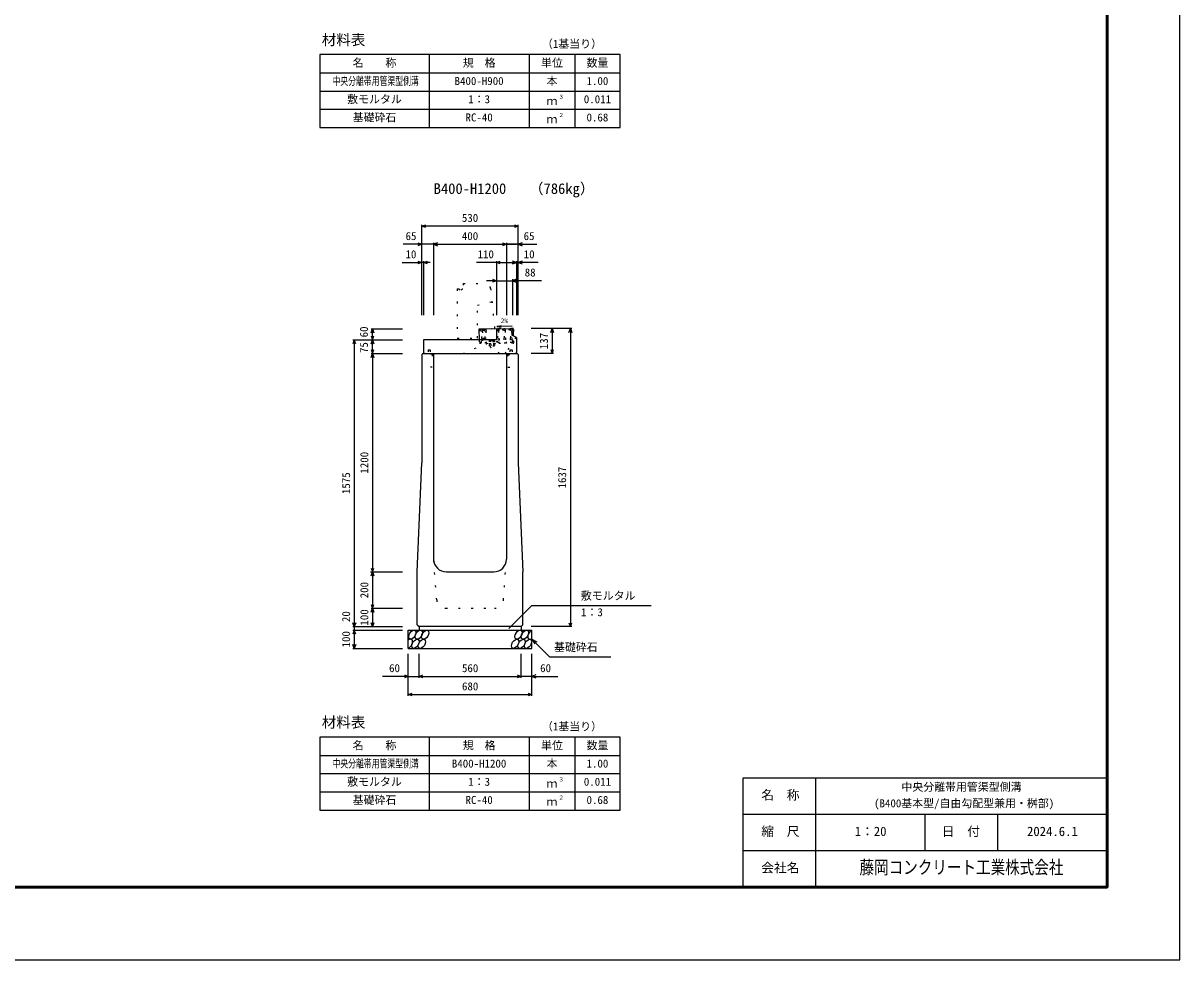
# Model space of a CAD drawing. Units: millimetres, scale not verified. Extents: x -12600 to 12600, y -5940 to 5940.
# Drawn here: x 6244 to 12600, y -5940 to -793 of the extents above; entities that cross this region are included whole.
import ezdxf
from ezdxf.enums import TextEntityAlignment as Align

# ---------------------------------------------------------------- set-up
doc = ezdxf.new("R2010")
doc.units = ezdxf.units.MM
doc.header["$LTSCALE"] = 40
doc.linetypes.add('DOTTED', pattern=[1.75, 0.25, -1.5])
for name, color, linetype, lineweight in [('0-0_DIM', 7, 'Continuous', 25), ('0-1_Defpoints', 5, 'Continuous', 25), ('0-2_HATCH', 6, 'DOTTED', 25), ('0-3_HYO', 3, 'Continuous', 25), ('0-4_HYO2', 4, 'Continuous', 25), ('0-5_OUTLINE', 3, 'Continuous', 25), ('0-6_OUTLINE2', 4, 'DOTTED', 25), ('0-7_TXT', 7, 'Continuous', 25), ('0-8_WAKU', 3, 'Continuous', 25), ('0-9_WAKU-LINE', 7, 'Continuous', 25)]:
    doc.layers.add(name, color=color, linetype=linetype, lineweight=lineweight)
doc.layers.add('0-A_WAKU-TXT', color=7, linetype='Continuous')
doc.styles.add('ＭＳ ゴシック', font='')
doc.styles.get('ＭＳ ゴシック').set_extended_font_data('MS Gothic')

msp = doc.modelspace()

# ---------------------------------------------------------------- linework, layer by layer
at = {"layer": '0-0_DIM'}
for p, q in [((8435, -2398.54), (8435, -1901.04)), ((8965, -2398.54), (8965, -1901.04)), ((8965, -1908.54), (8435, -1908.54)), ((8435, -2008.54), (8333.02, -2008.54)), ((8500, -2008.54), (8435, -2008.54)), ((8500, -2001.04), (8500, -2398.54)), ((8500, -2008.54), (8900, -2008.54)), ((8900, -2001.04), (8900, -2398.54)), ((8900, -2008.54), (8955, -2008.54)), ((8965, -2008.54), (8900, -2008.54)), ((8965, -2008.54), (9066.98, -2008.54)), ((8326.62, -2108.54), (8435, -2108.54)), ((8445, -2108.54), (8435, -2108.54)), ((8445, -2101.04), (8445, -2398.54)), ((8481.3, -2108.54), (8445, -2108.54)), ((8845, -2108.54), (8735, -2108.54)), ((8845, -2101.04), (8845, -2398.54)), ((8845, -2108.54), (8955, -2108.54)), ((8955, -2101.04), (8955, -2398.54)), ((8955, -2108.54), (8965, -2108.54)), ((9073.38, -2108.54), (8965, -2108.54)), ((8845, -2208.54), (8790, -2208.54)), ((8845, -2208.54), (8933, -2208.54)), ((8933, -2201.04), (8933, -2398.54)), ((9091.78, -2208.54), (8933, -2208.54)), ((8156.5, -2473.54), (8329, -2473.54)), ((8164, -2533.54), (8164, -2473.54)), ((9258.5, -2471.54), (9036, -2471.54)), ((9151, -2471.54), (9151, -2608.54)), ((9251, -2471.54), (9251, -4108.54)), ((8056.5, -2533.54), (8329, -2533.54)), ((8064, -2533.54), (8064, -4108.54)), ((8164, -2608.54), (8164, -2533.54)), ((8156.5, -2608.54), (8329, -2608.54)), ((9158.5, -2608.54), (9036, -2608.54)), ((8153.25, -3808.54), (8325.75, -3808.54)), ((8156.5, -3808.54), (8329, -3808.54)), ((8913.77, -4119.35), (9040, -3993.11)), ((9040, -3993.11), (9694.81, -3993.11)), ((8156.5, -4008.54), (8329, -4008.54)), ((8164, -4008.54), (8164, -4108.54)), ((8056.5, -4108.54), (8329, -4108.54)), ((8056.5, -4128.54), (8329, -4128.54)), ((8064, -4108.54), (8064, -4128.54)), ((8064, -4128.54), (8064, -4228.54)), ((9258.5, -4108.54), (9036, -4108.54)), ((9040, -4178.54), (9135.76, -4274.29)), ((9040, -4178.54), (9065.98, -4193.54)), ((9040, -4178.54), (9055, -4204.52)), ((8056.5, -4228.54), (8329, -4228.54)), ((8360, -4489.9), (8360, -4258.54)), ((8420, -4389.9), (8420, -4258.54)), ((8980, -4389.9), (8980, -4258.54)), ((9040, -4489.9), (9040, -4258.54)), ((9135.76, -4274.29), (9473.31, -4274.29)), ((8360, -4382.4), (8218.21, -4382.4)), ((8360, -4382.4), (8420, -4382.4)), ((8420, -4382.4), (8980, -4382.4)), ((9040, -4382.4), (8980, -4382.4)), ((9040, -4382.4), (9181.79, -4382.4)), ((8360, -4482.4), (9040, -4482.4))]:
    msp.add_line(p, q, dxfattribs=at)
for points in [[(8456.14, -1916.23), (8435, -1908.54), (8456.14, -1900.84)], [(8943.86, -1900.84), (8965, -1908.54), (8943.86, -1916.23)], [(8413.86, -2000.84), (8435, -2008.54), (8413.86, -2016.23)], [(8521.14, -2000.84), (8500, -2008.54), (8521.14, -2016.23)], [(8878.86, -2000.84), (8900, -2008.54), (8878.86, -2016.23)], [(8986.14, -2000.84), (8965, -2008.54), (8986.14, -2016.23)], [(8413.86, -2100.84), (8435, -2108.54), (8413.86, -2116.23)], [(8466.14, -2116.23), (8445, -2108.54), (8466.14, -2100.84)], [(8866.14, -2116.23), (8845, -2108.54), (8866.14, -2100.84)], [(8933.86, -2116.23), (8955, -2108.54), (8933.86, -2100.84)], [(8986.14, -2100.84), (8965, -2108.54), (8986.14, -2116.23)], [(8823.86, -2200.84), (8845, -2208.54), (8823.86, -2216.23)], [(8954.14, -2200.84), (8933, -2208.54), (8954.14, -2216.23)], [(8156.3, -2494.68), (8164, -2473.54), (8171.7, -2494.68)], [(9143.3, -2492.68), (9151, -2471.54), (9158.7, -2492.68)], [(9243.3, -2492.68), (9251, -2471.54), (9258.7, -2492.68)], [(8071.7, -2554.68), (8064, -2533.54), (8056.3, -2554.68)], [(8156.3, -2512.39), (8164, -2533.54), (8171.7, -2512.39)], [(8156.3, -2554.68), (8164, -2533.54), (8171.7, -2554.68)], [(8156.3, -2587.39), (8164, -2608.54), (8171.7, -2587.39)], [(9143.3, -2587.39), (9151, -2608.54), (9158.7, -2587.39)], [(8156.3, -2629.68), (8164, -2608.54), (8171.7, -2629.68)], [(8164, -2608.54), (8164, -3808.54), (8164, -4008.54)], [(8156.3, -3787.39), (8164, -3808.54), (8171.7, -3787.39)], [(8156.3, -3829.68), (8164, -3808.54), (8171.7, -3829.68)], [(8156.3, -3987.39), (8164, -4008.54), (8171.7, -3987.39)], [(8156.3, -4029.68), (8164, -4008.54), (8171.7, -4029.68)], [(8071.7, -4087.39), (8064, -4108.54), (8056.3, -4087.39)], [(8071.7, -4149.68), (8064, -4128.54), (8056.3, -4149.68)], [(8171.7, -4087.39), (8164, -4108.54), (8156.3, -4087.39)], [(9243.3, -4087.39), (9251, -4108.54), (9258.7, -4087.39)], [(8071.7, -4207.39), (8064, -4228.54), (8056.3, -4207.39)], [(8338.86, -4374.71), (8360, -4382.4), (8338.86, -4390.1)], [(8441.14, -4390.1), (8420, -4382.4), (8441.14, -4374.71)], [(8958.86, -4374.71), (8980, -4382.4), (8958.86, -4390.1)], [(9061.14, -4374.71), (9040, -4382.4), (9061.14, -4390.1)], [(8381.14, -4490.1), (8360, -4482.4), (8381.14, -4474.71)], [(9018.86, -4474.71), (9040, -4482.4), (9018.86, -4490.1)]]:
    msp.add_lwpolyline(points, dxfattribs=at)
at = {"layer": '0-1_Defpoints'}
msp.add_lwpolyline([(-4200, -5940), (12600, -5940), (12600, 5940), (-4200, 5940)], close=True, dxfattribs=at)
at = {"layer": '0-2_HATCH'}
for p, q in [((8759.24, -2555.18), (8757.72, -2475.2)), ((8928.69, -2472.44), (8761.72, -2475.62)), ((8780.39, -2475.27), (8768.77, -2477.96)), ((8787.39, -2475.13), (8788.81, -2550.12)), ((8938.68, -2471.75), (8845, -2473.54)), ((8851.04, -2473.92), (8852.47, -2548.91)), ((8886.37, -2473.25), (8858.15, -2479.79)), ((8921.69, -2472.58), (8893.48, -2479.11)), ((8921.81, -2478.57), (8893.48, -2479.11)), ((8935.54, -2542.83), (8934.18, -2471.84)), ((8939, -2488.44), (8938.68, -2471.75)), ((8763.15, -2550.61), (8762.68, -2525.61)), ((8762.87, -2535.61), (8788.53, -2535.12)), ((8780.5, -2481.27), (8768.84, -2481.49)), ((8810, -2535.86), (8807.54, -2537.78)), ((8807.7, -2545.28), (8807.54, -2537.78)), ((8807.94, -2537.43), (8810, -2535.86)), ((8831.25, -2535.42), (8810, -2535.86)), ((8813.94, -2545.15), (8813.79, -2537.65)), ((8827.69, -2544.87), (8827.54, -2537.37)), ((8833.37, -2536.91), (8831.25, -2535.42)), ((8833.94, -2544.74), (8833.79, -2537.24)), ((8852.18, -2533.91), (8929.84, -2532.43)), ((8886.48, -2479.25), (8858.15, -2479.79)), ((8929.65, -2522.43), (8930.12, -2547.43)), ((8940.15, -2548.74), (8939.47, -2513.37)), ((8931.12, -2547.41), (8759.15, -2550.69)), ((8937.21, -2551.8), (8759.24, -2555.18)), ((8852.38, -2544.41), (8788.73, -2545.62)), ((8804.46, -2554.32), (8837.46, -2553.69)), ((8807.37, -2568.27), (8807.14, -2555.77)), ((8835.08, -2567.74), (8807.37, -2568.27)), ((8833.94, -2544.74), (8807.7, -2545.28)), ((8814.06, -2555.64), (8814.3, -2568.14)), ((8827.92, -2555.38), (8828.15, -2567.87)), ((8834.84, -2555.24), (8835.08, -2567.74)), ((8837.46, -2553.69), (8837.49, -2555.19)), ((8889.13, -2548.21), (8889.21, -2552.71))]:
    msp.add_line(p, q, dxfattribs=at)
at = {"layer": '0-2_HATCH', "linetype": 'Continuous'}
msp.add_line((8939.47, -2513.37), (8939, -2488.44), dxfattribs=at)
msp.add_lwpolyline([(8845, -2473.54), (8748.72, -2475.37), (8749.82, -2533.54)], dxfattribs=at)
at = {"layer": '0-2_HATCH'}
for points in [[(8762.68, -2525.61), (8764.18, -2525.59), (8763.41, -2485.59), (8761.91, -2485.62), (8761.72, -2475.62)], [(8767.22, -2475.52), (8766.71, -2474.83), (8763.71, -2474.88), (8763.22, -2475.59)], [(8768.72, -2475.49), (8768.91, -2485.49), (8767.41, -2485.52), (8768.18, -2525.51), (8769.67, -2525.48), (8769.87, -2535.48)], [(8781.53, -2535.26), (8781.34, -2525.26), (8782.84, -2525.23), (8782.08, -2485.24), (8780.58, -2485.27), (8780.39, -2475.27)], [(8785.89, -2475.16), (8785.37, -2474.47), (8782.37, -2474.53), (8781.89, -2475.24)], [(8821.21, -2474.49), (8820.7, -2473.8), (8817.7, -2473.86), (8817.21, -2474.57)], [(8856.54, -2473.82), (8856.03, -2473.13), (8853.03, -2473.18), (8852.54, -2473.89)], [(8858.04, -2473.79), (8858.23, -2483.79), (8856.73, -2483.82), (8857.49, -2523.81), (8858.99, -2523.78), (8859.18, -2533.78)], [(8887.51, -2533.24), (8887.32, -2523.24), (8888.82, -2523.21), (8888.06, -2483.22), (8886.56, -2483.25), (8886.37, -2473.25)], [(8891.87, -2473.14), (8891.35, -2472.45), (8888.35, -2472.51), (8887.87, -2473.22)], [(8893.37, -2473.12), (8893.56, -2483.11), (8892.06, -2483.14), (8892.82, -2523.14), (8894.32, -2523.11), (8894.51, -2533.1)], [(8922.84, -2532.57), (8922.65, -2522.57), (8924.15, -2522.54), (8923.39, -2482.55), (8921.89, -2482.57), (8921.69, -2472.58)], [(8927.19, -2472.47), (8926.68, -2471.78), (8923.68, -2471.84), (8923.19, -2472.55)], [(8928.69, -2472.44), (8928.88, -2482.44), (8927.38, -2482.47), (8928.15, -2522.46), (8929.65, -2522.43)], [(8749.82, -2533.54), (8750.14, -2550.36), (8759.14, -2550.19)], [(8787.58, -2485.13), (8786.08, -2485.16), (8786.84, -2525.15), (8788.34, -2525.13)], [(8851.99, -2523.91), (8853.49, -2523.88), (8852.73, -2483.89), (8851.23, -2483.92)], [(8837.49, -2555.19), (8804.49, -2555.82), (8804.46, -2554.32)]]:
    msp.add_lwpolyline(points, dxfattribs=at)
for centre, radius, start, end in [((8810.73, -2541), 4.53, 47.57461, 134.78335), ((8821.04, -2555.79), 19.53, 70.56972, 111.78823), ((8830.73, -2540.59), 4.53, 47.57461, 134.78335), ((8821.23, -2568.01), 11, 181.09113, 1.09113), ((8931.04, -2542.91), 4.5, 271.09113, 1.09113), ((8937.15, -2548.8), 3, 271.09113, 1.09113)]:
    msp.add_arc(centre, radius, start, end, dxfattribs=at)
at = {"layer": '0-2_HATCH', "linetype": 'Continuous'}
for centre in [(8382.89, -4153.54), (8418.37, -4153.54), (8453.84, -4153.54), (8966.05, -4153.54), (9001.52, -4153.54), (8399.77, -4203.54), (8435.25, -4203.54), (8947.45, -4203.54), (8982.93, -4203.54), (9018.41, -4203.54)]:
    msp.add_ellipse(centre, major_axis=(14.54, 23.54), ratio=0.5792, dxfattribs=at)
for centre, start_param, end_param in [((9037, -4153.54), 0.6666252, 4.1103269), ((8364.3, -4203.54), 3.7419964, 7.318141)]:
    msp.add_ellipse(centre, major_axis=(14.54, 23.54), ratio=0.5792, start_param=start_param, end_param=end_param, dxfattribs=at)
at = {"layer": '0-3_HYO'}
for p, q in [((8475, -966.64), (8475, -1366.64)), ((9025, -966.64), (9025, -1366.64)), ((9275, -966.64), (9275, -1366.64)), ((7875, -1066.64), (9525, -1066.64)), ((8475, -4716.64), (8475, -5116.64)), ((9025, -4716.64), (9025, -5116.64)), ((9275, -4716.64), (9275, -5116.64)), ((7875, -4816.64), (9525, -4816.64))]:
    msp.add_line(p, q, dxfattribs=at)
for points in [[(7875, -1366.64), (9525, -1366.64), (9525, -966.64), (7875, -966.64)], [(7875, -5116.64), (9525, -5116.64), (9525, -4716.64), (7875, -4716.64)]]:
    msp.add_lwpolyline(points, close=True, dxfattribs=at)
at = {"layer": '0-4_HYO2'}
for p, q in [((7875, -1166.64), (9525, -1166.64)), ((7875, -1266.64), (9525, -1266.64)), ((7875, -4916.64), (9525, -4916.64)), ((7875, -5016.64), (9525, -5016.64))]:
    msp.add_line(p, q, dxfattribs=at)
at = {"layer": '0-5_OUTLINE', "linetype": 'DOTTED'}
for p, q in [((8663, -2223.54), (8660, -2253.54)), ((8663, -2223.54), (8782.85, -2223.54)), ((8630, -2253.54), (8630, -2523.54)), ((8658, -2253.54), (8648, -2263.54)), ((8658, -2253.54), (8660, -2253.54)), ((8812.7, -2250.55), (8840, -2523.54)), ((8630, -2523.54), (8840, -2523.54))]:
    msp.add_line(p, q, dxfattribs=at)
at = {"layer": '0-5_OUTLINE'}
for p, q in [((8845, -2473.54), (8933.14, -2471.86)), ((8845, -2473.54), (8845, -2533.54)), ((8933.14, -2471.86), (8939, -2477.6)), ((8939, -2477.6), (8939, -2488.44)), ((8845, -2533.54), (8445, -2533.54)), ((8445, -2533.54), (8445, -2603.54)), ((8930, -2498.44), (8939, -2488.44)), ((8930, -2498.44), (8930, -2508.44)), ((8955, -2521.44), (8930, -2508.44)), ((8955, -2521.44), (8955, -2603.54)), ((8445, -2603.54), (8450, -2608.54)), ((8950, -2608.54), (8955, -2603.54)), ((8435, -2614.54), (8441, -2608.54)), ((8435, -2614.54), (8435, -3208.54)), ((8441, -2608.54), (8959, -2608.54)), ((8500, -2608.54), (8500, -3738.54)), ((8900, -2608.54), (8900, -3738.54)), ((8959, -2608.54), (8965, -2614.54)), ((8965, -2614.54), (8965, -3208.54)), ((8410, -3808.54), (8435, -3208.54)), ((8965, -3208.54), (8990, -3808.54)), ((8410, -4098.54), (8410, -3808.54)), ((8570, -3808.54), (8830, -3808.54)), ((8990, -4098.54), (8990, -3808.54)), ((8360, -4128.54), (9040, -4128.54)), ((8360, -4228.54), (8360, -4128.54)), ((8410, -4098.54), (8420, -4108.54)), ((8980, -4108.54), (8420, -4108.54)), ((8420, -4108.54), (8420, -4128.54)), ((8980, -4108.54), (8990, -4098.54)), ((8980, -4108.54), (8980, -4128.54)), ((9040, -4228.54), (9040, -4128.54)), ((8360, -4228.54), (9040, -4228.54))]:
    msp.add_line(p, q, dxfattribs=at)
at = {"layer": '0-5_OUTLINE', "linetype": 'DOTTED'}
msp.add_lwpolyline([(8630, -2253.54), (8638, -2253.54), (8648, -2263.54)], dxfattribs=at)
msp.add_arc((8782.85, -2253.54), 30, 5.71059, 90, dxfattribs=at)
at = {"layer": '0-5_OUTLINE'}
for centre, start, end in [((8570, -3738.54), 180, 270), ((8830, -3738.54), 270, 0)]:
    msp.add_arc(centre, 70, start, end, dxfattribs=at)
at = {"layer": '0-6_OUTLINE2'}
for p, q in [((8853.79, -2608.38), (8930, -2508.44)), ((8951.33, -2519.53), (8894.19, -2608.38)), ((8469, -2588.54), (8481, -2588.54)), ((8469, -2588.54), (8469, -2613.54)), ((8481, -2588.54), (8481, -2613.54)), ((8659.88, -2608.54), (8791.23, -2554.58)), ((8892.8, -2608.54), (8940.12, -2547.24)), ((8919, -2588.54), (8931, -2588.54)), ((8919, -2588.54), (8919, -2613.54)), ((8931, -2588.54), (8931, -2613.54)), ((8492, -2613.04), (8436.5, -2613.04)), ((8492, -2613.04), (8492, -2683.04)), ((8908, -2613.54), (8964, -2613.54)), ((8908, -2613.54), (8908, -2683.54)), ((8492, -2683.04), (8435, -2683.04)), ((8908, -2683.54), (8965, -2683.54)), ((8516.57, -3962.23), (8500, -3738.54)), ((8883.43, -3962.23), (8900, -3738.54)), ((8566.43, -4008.54), (8833.57, -4008.54))]:
    msp.add_line(p, q, dxfattribs=at)
msp.add_lwpolyline([(8740, -2523.54), (8740, -2343.75), (8819.61, -2323.62)], dxfattribs=at)
for centre, start, end in [((8566.43, -3958.54), 184.23639, 270), ((8833.57, -3958.54), 270, 355.76361)]:
    msp.add_arc(centre, 50, start, end, dxfattribs=at)
at = {"layer": '0-7_TXT'}
msp.add_line((8846.72, -2459.6), (8870.44, -2463.28), dxfattribs=at)
msp.add_lwpolyline([(8931.28, -2457.86), (8846.72, -2459.6), (8870.27, -2454.95)], dxfattribs=at)
at = {"layer": '0-8_WAKU'}
for p, q in [((10200, -4940), (12200, -4940)), ((10200, -5540), (10200, -4940))]:
    msp.add_line(p, q, dxfattribs=at)
at = {"layer": '0-8_WAKU', "lineweight": 50}
msp.add_lwpolyline([(-3800, -5540), (12200, -5540), (12200, 5540), (-3800, 5540)], close=True, dxfattribs=at)
at = {"layer": '0-9_WAKU-LINE'}
for p, q in [((10600, -5540), (10600, -4940)), ((10200, -5140), (12200, -5140)), ((11200, -5340), (11200, -5140)), ((11600, -5340), (11600, -5140)), ((10200, -5340), (12200, -5340))]:
    msp.add_line(p, q, dxfattribs=at)

# ---------------------------------------------------------------- texts
at = {"layer": '0-0_DIM', "style": 'ＭＳ ゴシック'}
for s, p in [('530', (8655, -1898.54)), ('65', (8345.68, -1998.54)), ('400', (8655, -1998.54)), ('65', (8994.32, -1998.54)), ('10', (8345.16, -2098.54)), ('110', (8741.29, -2098.54)), ('10', (8994.84, -2098.54)), ('88', (9000.19, -2198.54)), ('敷モルタル', (9308.94, -3974.38)), ('1：3', (9309.94, -4065.07)), ('基礎砕石', (9161.32, -4257.12)), ('60', (8255, -4372.4)), ('560', (8655.53, -4372.4)), ('60', (9085, -4372.4)), ('680', (8655.53, -4472.4))]:
    msp.add_text(s, height=43.99, dxfattribs=at).set_placement(p, align=Align.BOTTOM_LEFT)
for s, p in [('60', (8152.16, -2519.92)), ('137', (9141, -2585.04)), ('75', (8152.16, -2605.68)), ('1200', (8154, -3268.54)), ('1637', (9241, -3350.04)), ('1575', (8054, -3381.04)), ('200', (8154, -3953.54)), ('20', (8054, -4084.22)), ('100', (8154, -4103.54)), ('100', (8054, -4223.54))]:
    msp.add_text(s, height=43.99, rotation=90, dxfattribs=at).set_placement(p, align=Align.BOTTOM_LEFT)
at = {"layer": '0-7_TXT', "style": 'ＭＳ ゴシック'}
for s, height, p in [('材料表', 58.65, (7885, -931.64)), ('（1基当り）', 43.99, (9095, -942.64)), ('名\u3000\u3000称', 43.99, (8055, -1046.64)), ('規\u3000格', 43.99, (8660, -1046.64)), ('単位', 43.99, (9090, -1046.64)), ('数量', 43.99, (9340, -1046.64)), ('B400-H900', 43.99, (8615, -1146.64)), ('本', 43.99, (9120, -1146.64)), ('1.00', 43.99, (9340, -1146.64)), ('敷モルタル', 43.99, (8025, -1246.64)), ('1：3', 43.99, (8690, -1246.64)), ('３', 21.99, (9185.54, -1216.27)), ('0.011', 43.99, (9325, -1246.64)), ('ｍ', 43.99, (9120, -1256.64)), ('基礎砕石', 43.99, (8055, -1346.64)), ('RC-40', 43.99, (8675, -1346.64)), ('ｍ', 43.99, (9120, -1356.64)), ('２', 21.99, (9185.54, -1316.27)), ('0.68', 43.99, (9340, -1346.64)), ('B400-H1200', 58.65, (8500, -1749.56)), ('（786kg）', 58.65, (9023.7, -1749.56)), ('2%', 26.39, (8868.18, -2449.79)), ('材料表', 58.65, (7885, -4681.64)), ('（1基当り）', 43.99, (9095, -4692.64)), ('名\u3000\u3000称', 43.99, (8055, -4796.64)), ('規\u3000格', 43.99, (8660, -4796.64)), ('単位', 43.99, (9090, -4796.64)), ('数量', 43.99, (9340, -4796.64)), ('B400-H1200', 43.99, (8600, -4896.64)), ('本', 43.99, (9120, -4896.64)), ('1.00', 43.99, (9340, -4896.64)), ('敷モルタル', 43.99, (8025, -4996.64)), ('1：3', 43.99, (8690, -4996.64)), ('３', 21.99, (9185.54, -4966.27)), ('0.011', 43.99, (9325, -4996.64)), ('ｍ', 43.99, (9120, -5006.64)), ('基礎砕石', 43.99, (8055, -5096.64)), ('RC-40', 43.99, (8675, -5096.64)), ('ｍ', 43.99, (9120, -5106.64)), ('２', 21.99, (9185.54, -5066.27)), ('0.68', 43.99, (9340, -5096.64))]:
    msp.add_text(s, height=height, dxfattribs=at).set_placement(p, align=Align.BOTTOM_LEFT)
at = {"layer": '0-7_TXT', "style": 'ＭＳ ゴシック', "width": 0.7}
for p in [(7944, -1146.64), (7944, -4896.64)]:
    msp.add_text('中央分離帯用管渠型側溝', height=43.99, dxfattribs=at).set_placement(p, align=Align.BOTTOM_LEFT)
at = {"layer": '0-A_WAKU-TXT', "style": 'ＭＳ ゴシック'}
for s, height, p in [('名\u3000称', 51.32, (10299.9, -5075)), ('中央分離帯用管渠型側溝', 43.99, (11070, -5025)), (' (B400基本型/自由勾配型兼用・桝部)', 43.99, (10890, -5115)), ('縮\u3000尺', 51.32, (10299.9, -5275)), ('1：20', 51.32, (10813.5, -5275)), ('日\u3000付', 51.32, (11291.89, -5275)), ('2024.6.1', 51.32, (11760, -5275)), ('会社名', 51.32, (10299.9, -5475))]:
    msp.add_text(s, height=height, dxfattribs=at).set_placement(p, align=Align.BOTTOM_LEFT)
at = {"layer": '0-A_WAKU-TXT', "style": 'ＭＳ ゴシック', "width": 0.8}
msp.add_text('藤岡コンクリート工業株式会社', height=73.31, dxfattribs=at).set_placement((10840, -5490), align=Align.BOTTOM_LEFT)

doc.saveas('drawing.dxf')
